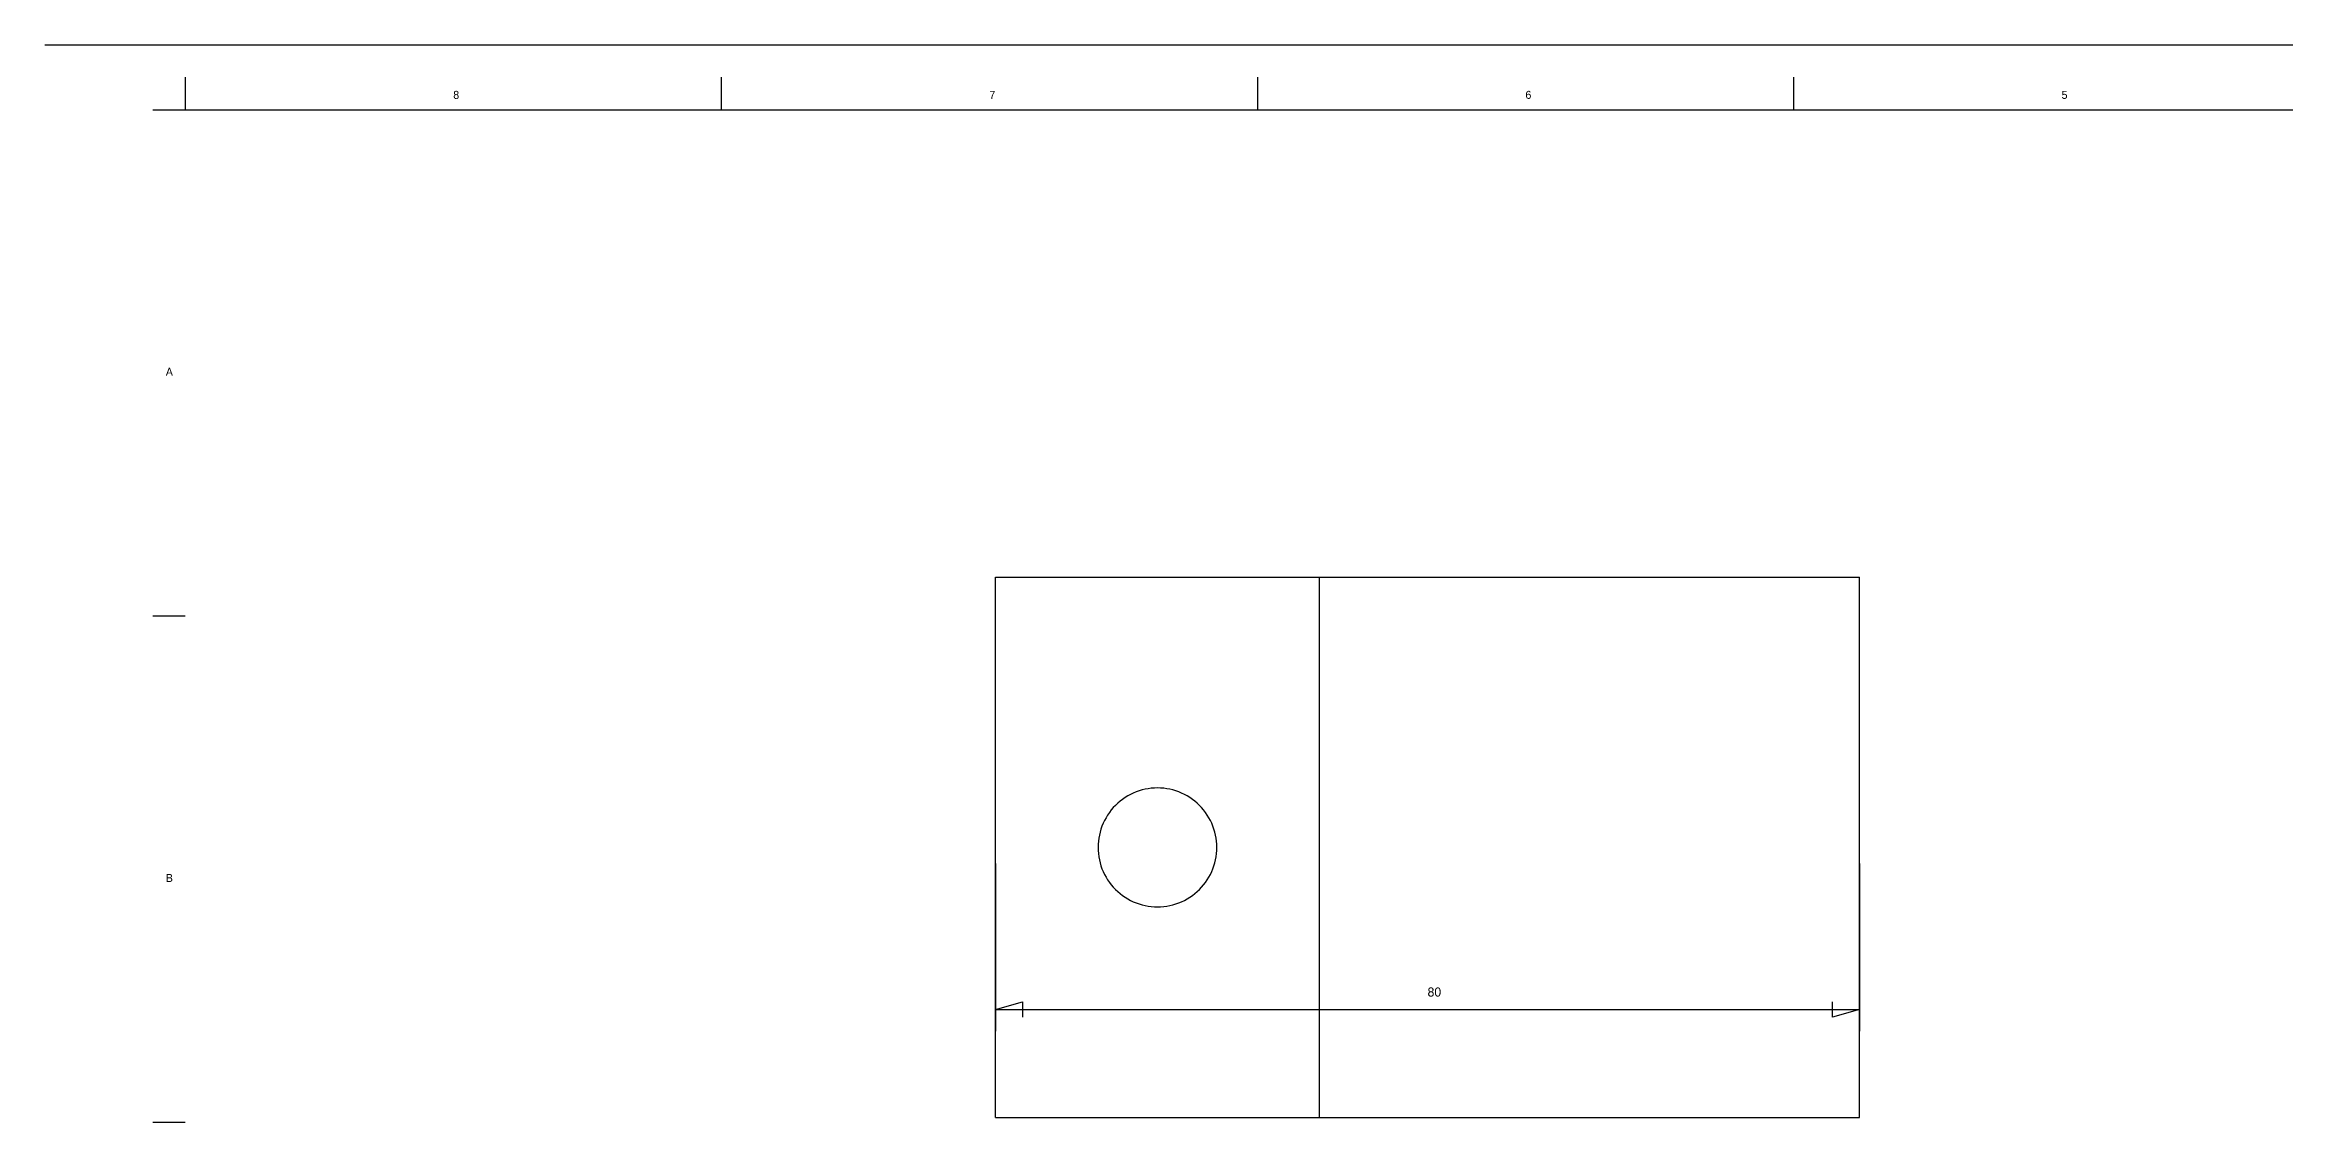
# Model space of a CAD drawing. Header units: metres. Extents: x 0 to 1587, y -826 to 297.
# Drawn here: x 8 to 791, y -87 to 289 of the extents above; entities that cross this region are included whole.
import ezdxf

# ---------------------------------------------------------------- set-up
doc = ezdxf.new("R2010")
doc.units = ezdxf.units.M
for name, color, linetype in [('BORDER', 7, 'CONTINUOUS'), ('DIMENSIONS', 2, 'CONTINUOUS'), ('VISIBLE', 7, 'CONTINUOUS')]:
    doc.layers.add(name, color=color, linetype=linetype)

msp = doc.modelspace()

# ---------------------------------------------------------------- linework, layer by layer
at = {"layer": 'BORDER'}
for p, q in [((7.56, 289.44), (1579.84, 289.44)), ((56.69, 278.1), (56.69, 266.76)), ((244.23, 278.1), (244.23, 266.76)), ((431.81, 278.1), (431.81, 266.76)), ((619.39, 278.1), (619.39, 266.76)), ((45.35, 266.76), (56.69, 266.76)), ((56.69, 266.76), (1557.17, 266.76)), ((45.35, 89.77), (56.69, 89.77)), ((45.35, -87.26), (56.69, -87.26))]:
    msp.add_line(p, q, dxfattribs=at)
at = {"layer": 'DIMENSIONS'}
for p, q in [((340.16, 3.14), (340.16, -55.44)), ((642.52, 3.14), (642.52, -55.44)), ((340.16, -47.88), (349.61, -45.24)), ((349.61, -45.24), (349.61, -50.53)), ((633.07, -50.53), (633.07, -45.24)), ((340.16, -47.88), (642.52, -47.88)), ((642.52, -47.88), (633.07, -50.53))]:
    msp.add_line(p, q, dxfattribs=at)
at = {"layer": 'VISIBLE'}
for p, q in [((340.16, 103.3), (642.52, 103.3)), ((340.16, -85.68), (340.16, 103.3)), ((340.16, 103.3), (453.54, 103.3)), ((453.54, 103.3), (642.52, 103.3)), ((453.54, -85.68), (453.54, 103.3)), ((642.52, -85.68), (642.52, 103.3)), ((382.15, 23.51), (381.4, 22.72)), ((382.94, 24.26), (382.15, 23.51)), ((383.76, 24.96), (382.94, 24.26)), ((384.63, 25.62), (383.76, 24.96)), ((385.52, 26.24), (384.63, 25.62)), ((386.46, 26.81), (385.52, 26.24)), ((387.42, 27.33), (386.46, 26.81)), ((388.4, 27.8), (387.42, 27.33)), ((389.4, 28.22), (388.4, 27.8)), ((390.43, 28.58), (389.4, 28.22)), ((391.47, 28.89), (390.43, 28.58)), ((392.52, 29.14), (391.47, 28.89)), ((393.59, 29.34), (392.52, 29.14)), ((394.67, 29.48), (393.59, 29.34)), ((395.76, 29.57), (394.67, 29.48)), ((396.85, 29.6), (395.76, 29.57)), ((397.94, 29.57), (396.85, 29.6)), ((399.03, 29.48), (397.94, 29.57)), ((400.11, 29.34), (399.03, 29.48)), ((401.17, 29.14), (400.11, 29.34)), ((402.23, 28.89), (401.17, 29.14)), ((403.27, 28.58), (402.23, 28.89)), ((404.29, 28.22), (403.27, 28.58)), ((405.3, 27.8), (404.29, 28.22)), ((406.28, 27.33), (405.3, 27.8)), ((407.24, 26.81), (406.28, 27.33)), ((408.17, 26.24), (407.24, 26.81)), ((409.07, 25.62), (408.17, 26.24)), ((409.93, 24.96), (409.07, 25.62)), ((410.76, 24.26), (409.93, 24.96)), ((411.55, 23.51), (410.76, 24.26)), ((412.3, 22.72), (411.55, 23.51)), ((377.44, 16.26), (377.08, 15.23)), ((377.86, 17.26), (377.44, 16.26)), ((378.33, 18.24), (377.86, 17.26)), ((378.85, 19.2), (378.33, 18.24)), ((379.42, 20.14), (378.85, 19.2)), ((380.04, 21.03), (379.42, 20.14)), ((380.7, 21.9), (380.04, 21.03)), ((381.4, 22.72), (380.7, 21.9)), ((413, 21.9), (412.3, 22.72)), ((413.66, 21.03), (413, 21.9)), ((414.28, 20.14), (413.66, 21.03)), ((414.85, 19.2), (414.28, 20.14)), ((415.37, 18.24), (414.85, 19.2)), ((415.84, 17.26), (415.37, 18.24)), ((416.26, 16.26), (415.84, 17.26)), ((416.62, 15.23), (416.26, 16.26)), ((376.09, 9.9), (376.06, 8.81)), ((376.06, 8.81), (376.09, 7.72)), ((376.18, 10.99), (376.09, 9.9)), ((376.32, 12.07), (376.18, 10.99)), ((376.52, 13.14), (376.32, 12.07)), ((376.77, 14.19), (376.52, 13.14)), ((377.08, 15.23), (376.77, 14.19)), ((416.93, 14.19), (416.62, 15.23)), ((417.18, 13.14), (416.93, 14.19)), ((417.38, 12.07), (417.18, 13.14)), ((417.52, 10.99), (417.38, 12.07)), ((417.61, 9.9), (417.52, 10.99)), ((417.64, 8.81), (417.61, 9.9)), ((417.61, 7.72), (417.64, 8.81)), ((376.09, 7.72), (376.18, 6.63)), ((376.18, 6.63), (376.32, 5.55)), ((376.32, 5.55), (376.52, 4.49)), ((376.52, 4.49), (376.77, 3.43)), ((376.77, 3.43), (377.08, 2.39)), ((377.08, 2.39), (377.44, 1.37)), ((377.44, 1.37), (377.86, 0.36)), ((377.86, 0.36), (378.33, -0.62)), ((415.37, -0.62), (415.84, 0.36)), ((415.84, 0.36), (416.26, 1.37)), ((416.26, 1.37), (416.62, 2.39)), ((416.62, 2.39), (416.93, 3.43)), ((416.93, 3.43), (417.18, 4.49)), ((417.18, 4.49), (417.38, 5.55)), ((417.38, 5.55), (417.52, 6.63)), ((417.52, 6.63), (417.61, 7.72)), ((378.33, -0.62), (378.85, -1.58)), ((378.85, -1.58), (379.42, -2.51)), ((379.42, -2.51), (380.04, -3.41)), ((380.04, -3.41), (380.7, -4.28)), ((380.7, -4.28), (381.4, -5.1)), ((381.4, -5.1), (382.15, -5.89)), ((382.15, -5.89), (382.94, -6.64)), ((382.94, -6.64), (383.76, -7.34)), ((383.76, -7.34), (384.63, -8)), ((409.07, -8), (409.93, -7.34)), ((409.93, -7.34), (410.76, -6.64)), ((410.76, -6.64), (411.55, -5.89)), ((411.55, -5.89), (412.3, -5.1)), ((412.3, -5.1), (413, -4.28)), ((413, -4.28), (413.66, -3.41)), ((413.66, -3.41), (414.28, -2.51)), ((414.28, -2.51), (414.85, -1.58)), ((414.85, -1.58), (415.37, -0.62)), ((384.63, -8), (385.52, -8.62)), ((385.52, -8.62), (386.46, -9.19)), ((386.46, -9.19), (387.42, -9.71)), ((387.42, -9.71), (388.4, -10.18)), ((388.4, -10.18), (389.4, -10.6)), ((389.4, -10.6), (390.43, -10.96)), ((390.43, -10.96), (391.47, -11.27)), ((391.47, -11.27), (392.52, -11.52)), ((392.52, -11.52), (393.59, -11.72)), ((393.59, -11.72), (394.67, -11.86)), ((394.67, -11.86), (395.76, -11.95)), ((395.76, -11.95), (396.85, -11.98)), ((396.85, -11.98), (397.94, -11.95)), ((397.94, -11.95), (399.03, -11.86)), ((399.03, -11.86), (400.11, -11.72)), ((400.11, -11.72), (401.17, -11.52)), ((401.17, -11.52), (402.23, -11.27)), ((402.23, -11.27), (403.27, -10.96)), ((403.27, -10.96), (404.29, -10.6)), ((404.29, -10.6), (405.3, -10.18)), ((405.3, -10.18), (406.28, -9.71)), ((406.28, -9.71), (407.24, -9.19)), ((407.24, -9.19), (408.17, -8.62)), ((408.17, -8.62), (409.07, -8)), ((340.16, -85.68), (642.52, -85.68)), ((340.16, -85.68), (453.54, -85.68)), ((453.54, -85.68), (642.52, -85.68))]:
    msp.add_line(p, q, dxfattribs=at)

# ---------------------------------------------------------------- texts
at = {"layer": 'BORDER'}
for s, p in [('8', (150.46, 270.54)), ('7', (338.04, 270.54)), ('6', (525.58, 270.54)), ('5', (713.16, 270.54)), ('A', (49.89, 173.71)), ('B', (49.89, -3.28))]:
    msp.add_text(s, height=2.8, dxfattribs=at).set_placement(p)
at = {"layer": 'DIMENSIONS'}
msp.add_text('80', height=3.2, dxfattribs=at).set_placement((491.34, -43.35))

doc.saveas('drawing.dxf')
